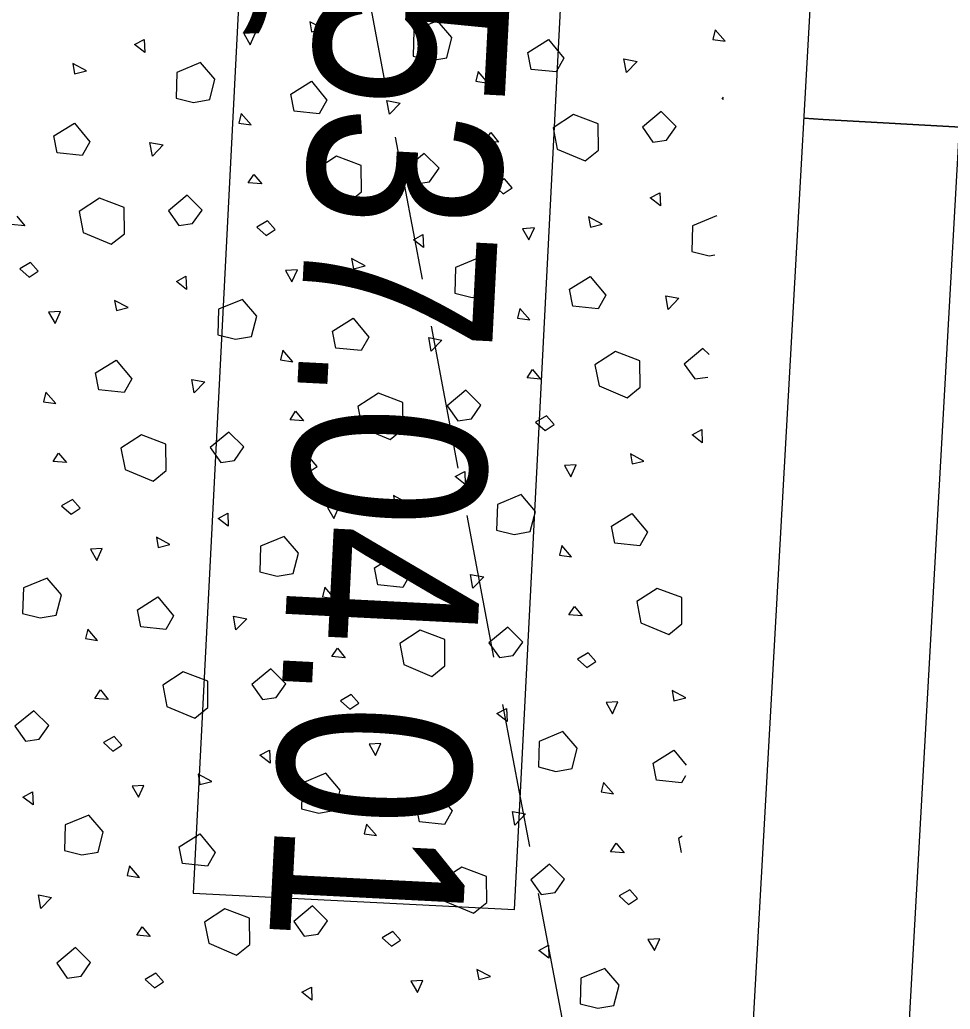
# Model space of a CAD drawing. Header units: metres. Extents: x -19025 to 34897, y -14024 to 26069.
# Drawn here: x -12124 to -11640, y 14524 to 15038 of the extents above; entities that cross this region are included whole.
import ezdxf

# ---------------------------------------------------------------- set-up
doc = ezdxf.new("R2010")
doc.units = ezdxf.units.M
doc.header["$MEASUREMENT"] = 0
doc.linetypes.add('Strichlinie eng', pattern=[0.1, 0.075, -0.025])
doc.linetypes.add('Strichlinie mittel', pattern=[0.15, 0.1, -0.05])
for name, color, linetype in [('221 Gefälledämmung 3D', 7, 'Continuous'), ('310 Dachkonstruktion massiv', 7, 'Continuous'), ('916 Kote PP Rohbau', 7, 'Continuous'), ('930 Beschriftung Allgemein', 7, 'Continuous'), ('937 Beschriftung Detail', 7, 'Continuous')]:
    doc.layers.add(name, color=color, linetype=linetype)
doc.styles.add('ERSTELLTER_STIL_3', font='arial.ttf')
doc.styles.add('ERSTELLTER_STIL_9', font='arial.ttf', dxfattribs={"width": 0.8})

# ---------------------------------------------------------------- blocks, each defined once
blk = doc.blocks.new('Höhenbemaßung_26_1', base_point=(-14.03105, 19.23412))
at = {"layer": '916 Kote PP Rohbau', "color": 7, "linetype": 'Continuous', "lineweight": 13}
for p, q in [((-14.03105, 19.13412), (-14.03105, 19.33412)), ((-14.13105, 19.23412), (-13.93105, 19.23412))]:
    blk.add_line(p, q, dxfattribs=at)
blk.add_circle((-14.03105, 19.23412), 0.05, dxfattribs=at)
at = {"layer": '916 Kote PP Rohbau', "color": 7, "lineweight": 13, "insert": (-13.93105, 19.33412), "char_height": 0.1, "attachment_point": 7, "style": 'ERSTELLTER_STIL_3'}
blk.add_mtext('\\A1;{\\pql;\\fArial|b0|i0|c0|p0;\\W1.000000;+8,93}', dxfattribs=at)
blk = doc.blocks.new('Dachfläche_38_1', base_point=(-13.24519, 21.8148))
at = {"layer": '310 Dachkonstruktion massiv', "color": 7, "linetype": 'Continuous', "lineweight": 13, "flags": 128}
blk.add_lwpolyline([(-12.57075, 21.77699), (-13.24519, 21.8148), (-13.5032, 17.2121)], dxfattribs=at)
blk = doc.blocks.new('*X769')
at = {"layer": '930 Beschriftung Allgemein', "color": 254, "linetype": 'Continuous', "lineweight": 9, "true_color": 0xd4d4d4}
for p, q in [((-13.72425, 19.34018), (-13.72331, 19.33487)), ((-13.7172, 19.33641), (-13.72425, 19.34018)), ((-13.72331, 19.33487), (-13.7172, 19.33641)), ((-13.65789, 19.34068), (-13.67021, 19.33554)), ((-13.65041, 19.33196), (-13.65789, 19.34068)), ((-13.51372, 19.33594), (-13.51489, 19.33094)), ((-13.50857, 19.33), (-13.51372, 19.33594)), ((-13.81528, 19.32828), (-13.81028, 19.33099)), ((-13.81028, 19.33099), (-13.80999, 19.3242)), ((-13.75242, 19.33439), (-13.75851, 19.334)), ((-13.75851, 19.334), (-13.75521, 19.32819)), ((-13.75521, 19.32819), (-13.75242, 19.33439)), ((-13.67021, 19.33554), (-13.67061, 19.32224)), ((-13.65312, 19.32144), (-13.65041, 19.33196)), ((-13.61103, 19.32423), (-13.60035, 19.3309)), ((-13.60035, 19.3309), (-13.59224, 19.32115)), ((-13.51489, 19.33094), (-13.50857, 19.33)), ((-13.80999, 19.3242), (-13.81528, 19.32828)), ((-13.67061, 19.32224), (-13.66153, 19.31996)), ((-13.66153, 19.31996), (-13.65312, 19.32144)), ((-13.60925, 19.31541), (-13.61103, 19.32423)), ((-13.59224, 19.32115), (-13.59623, 19.31406)), ((-13.56106, 19.32087), (-13.55421, 19.31956)), ((-13.55981, 19.31378), (-13.56106, 19.32087)), ((-13.84735, 19.31848), (-13.84641, 19.31317)), ((-13.8403, 19.3147), (-13.84735, 19.31848)), ((-13.78099, 19.31898), (-13.79331, 19.31384)), ((-13.77352, 19.31025), (-13.78099, 19.31898)), ((-13.59623, 19.31406), (-13.60925, 19.31541)), ((-13.55421, 19.31956), (-13.55981, 19.31378)), ((-13.84641, 19.31317), (-13.8403, 19.3147)), ((-13.79331, 19.31384), (-13.79371, 19.30053)), ((-13.77622, 19.29974), (-13.77352, 19.31025)), ((-13.63682, 19.31423), (-13.63799, 19.30923)), ((-13.63167, 19.30829), (-13.63682, 19.31423)), ((-13.73413, 19.30252), (-13.72345, 19.3092)), ((-13.72345, 19.3092), (-13.71534, 19.29944)), ((-13.63799, 19.30923), (-13.63167, 19.30829)), ((-13.79371, 19.30053), (-13.78463, 19.29825)), ((-13.78463, 19.29825), (-13.77622, 19.29974)), ((-13.73235, 19.29371), (-13.73413, 19.30252)), ((-13.51, 19.2999), (-13.50932, 19.30093)), ((-13.50938, 19.29984), (-13.51, 19.2999)), ((-13.71534, 19.29944), (-13.71934, 19.29235)), ((-13.68416, 19.29916), (-13.67731, 19.29786)), ((-13.68291, 19.29208), (-13.68416, 19.29916)), ((-13.67731, 19.29786), (-13.68291, 19.29208)), ((-13.75992, 19.29252), (-13.76109, 19.28753)), ((-13.75477, 19.28659), (-13.75992, 19.29252)), ((-13.71934, 19.29235), (-13.73235, 19.29371)), ((-13.58722, 19.29194), (-13.59787, 19.28505)), ((-13.5745, 19.28711), (-13.58722, 19.29194)), ((-13.54174, 19.29348), (-13.55149, 19.28538)), ((-13.53398, 19.28573), (-13.54174, 19.29348)), ((-13.85723, 19.28081), (-13.84655, 19.28749)), ((-13.84655, 19.28749), (-13.83844, 19.27774)), ((-13.76109, 19.28753), (-13.75477, 19.28659)), ((-13.59787, 19.28505), (-13.5957, 19.27402)), ((-13.57437, 19.27344), (-13.5745, 19.28711)), ((-13.55149, 19.28538), (-13.54602, 19.27767)), ((-13.5389, 19.2787), (-13.53398, 19.28573)), ((-13.85545, 19.272), (-13.85723, 19.28081)), ((-13.6331, 19.27819), (-13.63022, 19.28258)), ((-13.63022, 19.28258), (-13.62615, 19.27759)), ((-13.83844, 19.27774), (-13.84244, 19.27064)), ((-13.80726, 19.27745), (-13.80041, 19.27615)), ((-13.80601, 19.27037), (-13.80726, 19.27745)), ((-13.80041, 19.27615), (-13.80601, 19.27037)), ((-13.62615, 19.27759), (-13.6331, 19.27819)), ((-13.5957, 19.27402), (-13.58116, 19.26791)), ((-13.54602, 19.27767), (-13.5389, 19.2787)), ((-13.84244, 19.27064), (-13.85545, 19.272)), ((-13.71032, 19.27024), (-13.72097, 19.26334)), ((-13.6976, 19.26541), (-13.71032, 19.27024)), ((-13.66484, 19.27178), (-13.67459, 19.26367)), ((-13.65708, 19.26402), (-13.66484, 19.27178)), ((-13.58116, 19.26791), (-13.57437, 19.27344)), ((-13.69747, 19.25174), (-13.6976, 19.26541)), ((-13.662, 19.25699), (-13.65708, 19.26402)), ((-13.7562, 19.25648), (-13.75332, 19.26087)), ((-13.75332, 19.26087), (-13.74925, 19.25588)), ((-13.72097, 19.26334), (-13.7188, 19.25231)), ((-13.67459, 19.26367), (-13.66912, 19.25596)), ((-13.74925, 19.25588), (-13.7562, 19.25648)), ((-13.66912, 19.25596), (-13.662, 19.25699)), ((-13.62308, 19.25846), (-13.62867, 19.2552)), ((-13.62867, 19.2552), (-13.62379, 19.25081)), ((-13.62379, 19.25081), (-13.61909, 19.25392)), ((-13.61909, 19.25392), (-13.62308, 19.25846)), ((-13.83342, 19.24853), (-13.84407, 19.24163)), ((-13.8207, 19.2437), (-13.83342, 19.24853)), ((-13.78794, 19.25007), (-13.79769, 19.24196)), ((-13.78018, 19.24231), (-13.78794, 19.25007)), ((-13.7188, 19.25231), (-13.70426, 19.24621)), ((-13.70426, 19.24621), (-13.69747, 19.25174)), ((-13.54737, 19.24859), (-13.54237, 19.2513)), ((-13.54209, 19.24451), (-13.54737, 19.24859)), ((-13.54237, 19.2513), (-13.54209, 19.24451)), ((-13.82058, 19.23003), (-13.8207, 19.2437)), ((-13.87642, 19.23916), (-13.87235, 19.23418)), ((-13.84407, 19.24163), (-13.8419, 19.23061)), ((-13.79769, 19.24196), (-13.79222, 19.23426)), ((-13.7851, 19.23528), (-13.78018, 19.24231)), ((-13.57944, 19.23879), (-13.57851, 19.23348)), ((-13.57239, 19.23501), (-13.57944, 19.23879)), ((-13.51308, 19.23929), (-13.52541, 19.23415)), ((-13.51279, 19.23895), (-13.51308, 19.23929)), ((-13.87235, 19.23418), (-13.8793, 19.23478)), ((-13.79222, 19.23426), (-13.7851, 19.23528)), ((-13.74618, 19.23676), (-13.75177, 19.23349)), ((-13.75177, 19.23349), (-13.74689, 19.2291)), ((-13.74219, 19.23222), (-13.74618, 19.23676)), ((-13.60762, 19.23299), (-13.61371, 19.2326)), ((-13.6104, 19.2268), (-13.60762, 19.23299)), ((-13.57851, 19.23348), (-13.57239, 19.23501)), ((-13.52541, 19.23415), (-13.5258, 19.22084)), ((-13.8419, 19.23061), (-13.82736, 19.2245)), ((-13.82736, 19.2245), (-13.82058, 19.23003)), ((-13.74689, 19.2291), (-13.74219, 19.23222)), ((-13.67047, 19.22689), (-13.66547, 19.2296)), ((-13.66547, 19.2296), (-13.66519, 19.2228)), ((-13.61371, 19.2326), (-13.6104, 19.2268)), ((-13.66519, 19.2228), (-13.67047, 19.22689)), ((-13.63618, 19.21758), (-13.64851, 19.21244)), ((-13.62871, 19.20886), (-13.63618, 19.21758)), ((-13.5258, 19.22084), (-13.51673, 19.21856)), ((-13.51673, 19.21856), (-13.51391, 19.21906)), ((-13.86928, 19.21505), (-13.87487, 19.21179)), ((-13.86529, 19.21051), (-13.86928, 19.21505)), ((-13.70254, 19.21708), (-13.70161, 19.21177)), ((-13.69549, 19.21331), (-13.70254, 19.21708)), ((-13.70161, 19.21177), (-13.69549, 19.21331)), ((-13.64851, 19.21244), (-13.6489, 19.19914)), ((-13.87487, 19.21179), (-13.86999, 19.2074)), ((-13.86999, 19.2074), (-13.86529, 19.21051)), ((-13.79357, 19.20518), (-13.78857, 19.20789)), ((-13.78857, 19.20789), (-13.78829, 19.20109)), ((-13.73072, 19.21129), (-13.73681, 19.2109)), ((-13.73681, 19.2109), (-13.7335, 19.20509)), ((-13.7335, 19.20509), (-13.73072, 19.21129)), ((-13.63142, 19.19834), (-13.62871, 19.20886)), ((-13.58933, 19.20112), (-13.57864, 19.2078)), ((-13.57864, 19.2078), (-13.57053, 19.19805)), ((-13.78829, 19.20109), (-13.79357, 19.20518)), ((-13.6489, 19.19914), (-13.63983, 19.19686)), ((-13.63983, 19.19686), (-13.63142, 19.19834)), ((-13.58754, 19.19231), (-13.58933, 19.20112)), ((-13.57053, 19.19805), (-13.57453, 19.19096)), ((-13.53935, 19.19776), (-13.5325, 19.19646)), ((-13.5381, 19.19068), (-13.53935, 19.19776)), ((-13.82565, 19.19538), (-13.82471, 19.19006)), ((-13.81859, 19.1916), (-13.82565, 19.19538)), ((-13.75928, 19.19587), (-13.77161, 19.19073)), ((-13.75181, 19.18715), (-13.75928, 19.19587)), ((-13.57453, 19.19096), (-13.58754, 19.19231)), ((-13.5325, 19.19646), (-13.5381, 19.19068)), ((-13.85382, 19.18958), (-13.85991, 19.18919)), ((-13.85991, 19.18919), (-13.8566, 19.18339)), ((-13.8566, 19.18339), (-13.85382, 19.18958)), ((-13.82471, 19.19006), (-13.81859, 19.1916)), ((-13.77161, 19.19073), (-13.772, 19.17743)), ((-13.75452, 19.17663), (-13.75181, 19.18715)), ((-13.61511, 19.19113), (-13.61629, 19.18613)), ((-13.60996, 19.18519), (-13.61511, 19.19113)), ((-13.71243, 19.17942), (-13.70174, 19.18609)), ((-13.70174, 19.18609), (-13.69363, 19.17634)), ((-13.61629, 19.18613), (-13.60996, 19.18519)), ((-13.772, 19.17743), (-13.76293, 19.17515)), ((-13.76293, 19.17515), (-13.75452, 19.17663)), ((-13.71065, 19.17061), (-13.71243, 19.17942)), ((-13.69363, 19.17634), (-13.69763, 19.16925)), ((-13.66245, 19.17606), (-13.6556, 19.17476)), ((-13.6612, 19.16898), (-13.66245, 19.17606)), ((-13.6556, 19.17476), (-13.6612, 19.16898)), ((-13.73821, 19.16942), (-13.73939, 19.16443)), ((-13.73306, 19.16349), (-13.73821, 19.16942)), ((-13.69763, 19.16925), (-13.71065, 19.17061)), ((-13.56551, 19.16884), (-13.57616, 19.16195)), ((-13.5528, 19.16401), (-13.56551, 19.16884)), ((-13.52003, 19.17038), (-13.52978, 19.16228)), ((-13.51681, 19.16717), (-13.52003, 19.17038)), ((-13.83553, 19.15771), (-13.82484, 19.16439)), ((-13.82484, 19.16439), (-13.81673, 19.15464)), ((-13.73939, 19.16443), (-13.73306, 19.16349)), ((-13.57616, 19.16195), (-13.57399, 19.15092)), ((-13.55267, 19.15034), (-13.5528, 19.16401)), ((-13.52978, 19.16228), (-13.52432, 19.15457)), ((-13.83375, 19.1489), (-13.83553, 19.15771)), ((-13.61139, 19.15509), (-13.60851, 19.15948)), ((-13.60851, 19.15948), (-13.60444, 19.15449)), ((-13.81673, 19.15464), (-13.82073, 19.14754)), ((-13.78555, 19.15435), (-13.77871, 19.15305)), ((-13.7843, 19.14727), (-13.78555, 19.15435)), ((-13.77871, 19.15305), (-13.7843, 19.14727)), ((-13.60444, 19.15449), (-13.61139, 19.15509)), ((-13.57399, 19.15092), (-13.55945, 19.14481)), ((-13.52432, 19.15457), (-13.51747, 19.15556)), ((-13.86132, 19.14772), (-13.86249, 19.14272)), ((-13.85616, 19.14178), (-13.86132, 19.14772)), ((-13.82073, 19.14754), (-13.83375, 19.1489)), ((-13.68861, 19.14714), (-13.69926, 19.14024)), ((-13.6759, 19.14231), (-13.68861, 19.14714)), ((-13.64313, 19.14868), (-13.65288, 19.14057)), ((-13.63538, 19.14092), (-13.64313, 19.14868)), ((-13.55945, 19.14481), (-13.55267, 19.15034)), ((-13.86249, 19.14272), (-13.85616, 19.14178)), ((-13.67577, 19.12864), (-13.6759, 19.14231)), ((-13.65288, 19.14057), (-13.64742, 19.13286)), ((-13.6403, 19.13389), (-13.63538, 19.14092)), ((-13.73449, 19.13338), (-13.73161, 19.13777)), ((-13.73161, 19.13777), (-13.72754, 19.13278)), ((-13.69926, 19.14024), (-13.69709, 19.12921)), ((-13.60138, 19.13536), (-13.60696, 19.1321)), ((-13.59738, 19.13082), (-13.60138, 19.13536)), ((-13.72754, 19.13278), (-13.73449, 19.13338)), ((-13.64742, 19.13286), (-13.6403, 19.13389)), ((-13.60696, 19.1321), (-13.60208, 19.12771)), ((-13.60208, 19.12771), (-13.59738, 19.13082)), ((-13.81171, 19.12543), (-13.82236, 19.11853)), ((-13.799, 19.1206), (-13.81171, 19.12543)), ((-13.76623, 19.12697), (-13.77598, 19.11886)), ((-13.75848, 19.11921), (-13.76623, 19.12697)), ((-13.69709, 19.12921), (-13.68255, 19.12311)), ((-13.68255, 19.12311), (-13.67577, 19.12864)), ((-13.52566, 19.12549), (-13.52067, 19.1282)), ((-13.52038, 19.12141), (-13.52566, 19.12549)), ((-13.52067, 19.1282), (-13.52038, 19.12141)), ((-13.79887, 19.10693), (-13.799, 19.1206)), ((-13.85759, 19.11168), (-13.85472, 19.11606)), ((-13.85472, 19.11606), (-13.85064, 19.11108)), ((-13.82236, 19.11853), (-13.82019, 19.10751)), ((-13.77598, 19.11886), (-13.77052, 19.11116)), ((-13.7634, 19.11218), (-13.75848, 19.11921)), ((-13.55774, 19.11569), (-13.5568, 19.11038)), ((-13.55068, 19.11191), (-13.55774, 19.11569)), ((-13.85064, 19.11108), (-13.85759, 19.11168)), ((-13.77052, 19.11116), (-13.7634, 19.11218)), ((-13.72448, 19.11366), (-13.73006, 19.11039)), ((-13.73006, 19.11039), (-13.72518, 19.106)), ((-13.72048, 19.10911), (-13.72448, 19.11366)), ((-13.58591, 19.10989), (-13.592, 19.1095)), ((-13.592, 19.1095), (-13.5887, 19.1037)), ((-13.5887, 19.1037), (-13.58591, 19.10989)), ((-13.5568, 19.11038), (-13.55068, 19.11191)), ((-13.82019, 19.10751), (-13.80565, 19.1014)), ((-13.80565, 19.1014), (-13.79887, 19.10693)), ((-13.72518, 19.106), (-13.72048, 19.10911)), ((-13.64876, 19.10379), (-13.64377, 19.10649)), ((-13.64377, 19.10649), (-13.64348, 19.0997)), ((-13.64348, 19.0997), (-13.64876, 19.10379)), ((-13.61447, 19.09448), (-13.6268, 19.08934)), ((-13.607, 19.08576), (-13.61447, 19.09448)), ((-13.84758, 19.09195), (-13.85316, 19.08869)), ((-13.84358, 19.08741), (-13.84758, 19.09195)), ((-13.68084, 19.09398), (-13.6799, 19.08867)), ((-13.67378, 19.0902), (-13.68084, 19.09398)), ((-13.6799, 19.08867), (-13.67378, 19.0902)), ((-13.6268, 19.08934), (-13.62719, 19.07604)), ((-13.85316, 19.08869), (-13.84828, 19.0843)), ((-13.84828, 19.0843), (-13.84358, 19.08741)), ((-13.77187, 19.08208), (-13.76687, 19.08479)), ((-13.76687, 19.08479), (-13.76658, 19.07799)), ((-13.70901, 19.08819), (-13.7151, 19.0878)), ((-13.7151, 19.0878), (-13.7118, 19.08199)), ((-13.7118, 19.08199), (-13.70901, 19.08819)), ((-13.60971, 19.07524), (-13.607, 19.08576)), ((-13.56762, 19.07802), (-13.55693, 19.0847)), ((-13.55693, 19.0847), (-13.54882, 19.07495)), ((-13.76658, 19.07799), (-13.77187, 19.08208)), ((-13.62719, 19.07604), (-13.61812, 19.07376)), ((-13.61812, 19.07376), (-13.60971, 19.07524)), ((-13.56584, 19.06921), (-13.56762, 19.07802)), ((-13.54882, 19.07495), (-13.55282, 19.06785)), ((-13.80394, 19.07227), (-13.803, 19.06696)), ((-13.79688, 19.0685), (-13.80394, 19.07227)), ((-13.803, 19.06696), (-13.79688, 19.0685)), ((-13.73757, 19.07277), (-13.7499, 19.06763)), ((-13.7301, 19.06405), (-13.73757, 19.07277)), ((-13.55282, 19.06785), (-13.56584, 19.06921)), ((-13.83211, 19.06648), (-13.8382, 19.06609)), ((-13.8382, 19.06609), (-13.8349, 19.06029)), ((-13.8349, 19.06029), (-13.83211, 19.06648)), ((-13.7499, 19.06763), (-13.75029, 19.05433)), ((-13.73281, 19.05353), (-13.7301, 19.06405)), ((-13.59341, 19.06803), (-13.59458, 19.06303)), ((-13.58825, 19.06209), (-13.59341, 19.06803)), ((-13.69072, 19.05632), (-13.68003, 19.06299)), ((-13.68003, 19.06299), (-13.67193, 19.05324)), ((-13.59458, 19.06303), (-13.58825, 19.06209)), ((-13.75029, 19.05433), (-13.74122, 19.05205)), ((-13.74122, 19.05205), (-13.73281, 19.05353)), ((-13.68894, 19.0475), (-13.69072, 19.05632)), ((-13.67193, 19.05324), (-13.67592, 19.04615)), ((-13.64074, 19.05296), (-13.6339, 19.05165)), ((-13.6395, 19.04588), (-13.64074, 19.05296)), ((-13.86068, 19.05107), (-13.873, 19.04593)), ((-13.8532, 19.04234), (-13.86068, 19.05107)), ((-13.6339, 19.05165), (-13.6395, 19.04588)), ((-13.873, 19.04593), (-13.8734, 19.03262)), ((-13.71651, 19.04632), (-13.71768, 19.04132)), ((-13.71135, 19.04039), (-13.71651, 19.04632)), ((-13.67592, 19.04615), (-13.68894, 19.0475)), ((-13.54381, 19.04574), (-13.55446, 19.03884)), ((-13.53109, 19.04091), (-13.54381, 19.04574)), ((-13.85591, 19.03183), (-13.8532, 19.04234)), ((-13.81382, 19.03461), (-13.80313, 19.04129)), ((-13.80313, 19.04129), (-13.79503, 19.03154)), ((-13.71768, 19.04132), (-13.71135, 19.04039)), ((-13.55446, 19.03884), (-13.55228, 19.02782)), ((-13.53096, 19.02724), (-13.53109, 19.04091)), ((-13.8734, 19.03262), (-13.86432, 19.03034)), ((-13.81204, 19.0258), (-13.81382, 19.03461)), ((-13.58968, 19.03199), (-13.58681, 19.03637)), ((-13.58681, 19.03637), (-13.58273, 19.03139)), ((-13.86432, 19.03034), (-13.85591, 19.03183)), ((-13.79503, 19.03154), (-13.79902, 19.02444)), ((-13.76385, 19.03125), (-13.757, 19.02995)), ((-13.7626, 19.02417), (-13.76385, 19.03125)), ((-13.757, 19.02995), (-13.7626, 19.02417)), ((-13.58273, 19.03139), (-13.58968, 19.03199)), ((-13.55228, 19.02782), (-13.53774, 19.02171)), ((-13.53774, 19.02171), (-13.53096, 19.02724)), ((-13.83961, 19.02462), (-13.84078, 19.01962)), ((-13.83446, 19.01868), (-13.83961, 19.02462)), ((-13.79902, 19.02444), (-13.81204, 19.0258)), ((-13.66691, 19.02404), (-13.67756, 19.01714)), ((-13.65419, 19.0192), (-13.66691, 19.02404)), ((-13.62143, 19.02558), (-13.63118, 19.01747)), ((-13.61367, 19.01782), (-13.62143, 19.02558)), ((-13.84078, 19.01962), (-13.83446, 19.01868)), ((-13.67756, 19.01714), (-13.67538, 19.00611)), ((-13.65406, 19.00554), (-13.65419, 19.0192)), ((-13.63118, 19.01747), (-13.62571, 19.00976)), ((-13.61859, 19.01079), (-13.61367, 19.01782)), ((-13.71279, 19.01028), (-13.70991, 19.01467)), ((-13.70991, 19.01467), (-13.70583, 19.00968)), ((-13.57967, 19.01226), (-13.58525, 19.009)), ((-13.57567, 19.00772), (-13.57967, 19.01226)), ((-13.70583, 19.00968), (-13.71279, 19.01028)), ((-13.62571, 19.00976), (-13.61859, 19.01079)), ((-13.58525, 19.009), (-13.58037, 19.00461)), ((-13.58037, 19.00461), (-13.57567, 19.00772)), ((-13.79001, 19.00233), (-13.80066, 18.99543)), ((-13.77729, 18.9975), (-13.79001, 19.00233)), ((-13.74453, 19.00387), (-13.75428, 18.99576)), ((-13.73677, 18.99611), (-13.74453, 19.00387)), ((-13.67538, 19.00611), (-13.66085, 19.00001)), ((-13.66085, 19.00001), (-13.65406, 19.00554)), ((-13.77716, 18.98383), (-13.77729, 18.9975)), ((-13.83589, 18.98858), (-13.83301, 18.99296)), ((-13.83301, 18.99296), (-13.82894, 18.98798)), ((-13.80066, 18.99543), (-13.79849, 18.98441)), ((-13.75428, 18.99576), (-13.74881, 18.98806)), ((-13.74169, 18.98908), (-13.73677, 18.99611)), ((-13.53603, 18.99259), (-13.53509, 18.98727)), ((-13.52898, 18.98881), (-13.53603, 18.99259)), ((-13.82894, 18.98798), (-13.83589, 18.98858)), ((-13.74881, 18.98806), (-13.74169, 18.98908)), ((-13.70277, 18.99056), (-13.70836, 18.98729)), ((-13.70836, 18.98729), (-13.70347, 18.9829)), ((-13.69878, 18.98601), (-13.70277, 18.99056)), ((-13.5642, 18.98679), (-13.5703, 18.9864)), ((-13.5703, 18.9864), (-13.56699, 18.9806)), ((-13.56699, 18.9806), (-13.5642, 18.98679)), ((-13.53509, 18.98727), (-13.52898, 18.98881)), ((-13.86763, 18.98216), (-13.87738, 18.97406)), ((-13.85987, 18.97441), (-13.86763, 18.98216)), ((-13.79849, 18.98441), (-13.78395, 18.9783)), ((-13.78395, 18.9783), (-13.77716, 18.98383)), ((-13.70347, 18.9829), (-13.69878, 18.98601)), ((-13.62706, 18.98069), (-13.62206, 18.98339)), ((-13.62206, 18.98339), (-13.62177, 18.9766)), ((-13.62177, 18.9766), (-13.62706, 18.98069)), ((-13.87738, 18.97406), (-13.87191, 18.96635)), ((-13.86479, 18.96738), (-13.85987, 18.97441)), ((-13.65913, 18.97088), (-13.6582, 18.96557)), ((-13.65208, 18.9671), (-13.65913, 18.97088)), ((-13.59277, 18.97138), (-13.60509, 18.96624)), ((-13.5853, 18.96266), (-13.59277, 18.97138)), ((-13.87191, 18.96635), (-13.86479, 18.96738)), ((-13.82587, 18.96885), (-13.83146, 18.96558)), ((-13.83146, 18.96558), (-13.82658, 18.9612)), ((-13.82188, 18.96431), (-13.82587, 18.96885)), ((-13.6582, 18.96557), (-13.65208, 18.9671)), ((-13.60509, 18.96624), (-13.60549, 18.95294)), ((-13.82658, 18.9612), (-13.82188, 18.96431)), ((-13.75016, 18.95898), (-13.74516, 18.96169)), ((-13.74516, 18.96169), (-13.74488, 18.95489)), ((-13.6873, 18.96509), (-13.6934, 18.9647)), ((-13.6934, 18.9647), (-13.69009, 18.95889)), ((-13.69009, 18.95889), (-13.6873, 18.96509)), ((-13.58801, 18.95214), (-13.5853, 18.96266)), ((-13.54591, 18.95492), (-13.53523, 18.9616)), ((-13.53523, 18.9616), (-13.52877, 18.95384)), ((-13.74488, 18.95489), (-13.75016, 18.95898)), ((-13.60549, 18.95294), (-13.59641, 18.95066)), ((-13.59641, 18.95066), (-13.58801, 18.95214)), ((-13.54413, 18.94611), (-13.54591, 18.95492)), ((-13.78223, 18.94917), (-13.7813, 18.94386)), ((-13.77518, 18.9454), (-13.78223, 18.94917)), ((-13.7813, 18.94386), (-13.77518, 18.9454)), ((-13.71587, 18.94967), (-13.7282, 18.94453)), ((-13.7084, 18.94095), (-13.71587, 18.94967)), ((-13.53112, 18.94475), (-13.54413, 18.94611)), ((-13.52908, 18.94837), (-13.53112, 18.94475)), ((-13.87326, 18.93727), (-13.86826, 18.93998)), ((-13.86826, 18.93998), (-13.86798, 18.93319)), ((-13.81041, 18.94338), (-13.8165, 18.94299)), ((-13.8165, 18.94299), (-13.81319, 18.93718)), ((-13.81319, 18.93718), (-13.81041, 18.94338)), ((-13.7282, 18.94453), (-13.72859, 18.93123)), ((-13.71111, 18.93043), (-13.7084, 18.94095)), ((-13.66902, 18.93322), (-13.65833, 18.93989)), ((-13.65833, 18.93989), (-13.65022, 18.93014)), ((-13.5717, 18.94493), (-13.57287, 18.93993)), ((-13.57287, 18.93993), (-13.56655, 18.93899)), ((-13.56655, 18.93899), (-13.5717, 18.94493)), ((-13.86798, 18.93319), (-13.87326, 18.93727)), ((-13.72859, 18.93123), (-13.71952, 18.92895)), ((-13.71952, 18.92895), (-13.71111, 18.93043)), ((-13.66723, 18.9244), (-13.66902, 18.93322)), ((-13.65022, 18.93014), (-13.65422, 18.92305)), ((-13.61904, 18.92986), (-13.61219, 18.92855)), ((-13.61779, 18.92278), (-13.61904, 18.92986)), ((-13.83897, 18.92797), (-13.8513, 18.92283)), ((-13.8315, 18.91924), (-13.83897, 18.92797)), ((-13.65422, 18.92305), (-13.66723, 18.9244)), ((-13.61219, 18.92855), (-13.61779, 18.92278)), ((-13.8513, 18.92283), (-13.85169, 18.90952)), ((-13.6948, 18.92322), (-13.69598, 18.91822)), ((-13.68965, 18.91729), (-13.6948, 18.92322)), ((-13.83421, 18.90873), (-13.8315, 18.91924)), ((-13.79212, 18.91151), (-13.78143, 18.91819)), ((-13.78143, 18.91819), (-13.77332, 18.90844)), ((-13.69598, 18.91822), (-13.68965, 18.91729)), ((-13.53084, 18.91698), (-13.53275, 18.91574)), ((-13.53275, 18.91574), (-13.53132, 18.90847)), ((-13.85169, 18.90952), (-13.84262, 18.90724)), ((-13.79033, 18.9027), (-13.79212, 18.91151)), ((-13.56798, 18.90889), (-13.5651, 18.91327)), ((-13.5651, 18.91327), (-13.56103, 18.90829)), ((-13.84262, 18.90724), (-13.83421, 18.90873)), ((-13.77332, 18.90844), (-13.77732, 18.90134)), ((-13.74214, 18.90815), (-13.73529, 18.90685)), ((-13.74089, 18.90107), (-13.74214, 18.90815)), ((-13.73529, 18.90685), (-13.74089, 18.90107)), ((-13.56103, 18.90829), (-13.56798, 18.90889)), ((-13.8179, 18.90152), (-13.81908, 18.89652)), ((-13.81275, 18.89558), (-13.8179, 18.90152)), ((-13.77732, 18.90134), (-13.79033, 18.9027)), ((-13.6452, 18.90093), (-13.65585, 18.89404)), ((-13.63248, 18.8961), (-13.6452, 18.90093)), ((-13.59972, 18.90248), (-13.60947, 18.89437)), ((-13.59196, 18.89472), (-13.59972, 18.90248)), ((-13.81908, 18.89652), (-13.81275, 18.89558)), ((-13.65585, 18.89404), (-13.65368, 18.88301)), ((-13.63236, 18.88244), (-13.63248, 18.8961)), ((-13.60947, 18.89437), (-13.60401, 18.88666)), ((-13.59688, 18.88769), (-13.59196, 18.89472)), ((-13.69108, 18.88718), (-13.6882, 18.89157)), ((-13.6882, 18.89157), (-13.68413, 18.88658)), ((-13.55796, 18.88916), (-13.56355, 18.8859)), ((-13.55397, 18.88462), (-13.55796, 18.88916)), ((-13.86524, 18.88644), (-13.85839, 18.88514)), ((-13.86399, 18.87936), (-13.86524, 18.88644)), ((-13.85839, 18.88514), (-13.86399, 18.87936)), ((-13.68413, 18.88658), (-13.69108, 18.88718)), ((-13.60401, 18.88666), (-13.59688, 18.88769)), ((-13.56355, 18.8859), (-13.55867, 18.88151)), ((-13.55867, 18.88151), (-13.55397, 18.88462)), ((-13.7683, 18.87923), (-13.77895, 18.87233)), ((-13.75559, 18.8744), (-13.7683, 18.87923)), ((-13.72282, 18.88077), (-13.73257, 18.87266)), ((-13.71506, 18.87301), (-13.72282, 18.88077)), ((-13.65368, 18.88301), (-13.63914, 18.8769)), ((-13.63914, 18.8769), (-13.63236, 18.88244)), ((-13.75546, 18.86073), (-13.75559, 18.8744)), ((-13.71999, 18.86598), (-13.71506, 18.87301)), ((-13.81418, 18.86548), (-13.8113, 18.86986)), ((-13.8113, 18.86986), (-13.80723, 18.86488)), ((-13.77895, 18.87233), (-13.77678, 18.86131)), ((-13.73257, 18.87266), (-13.72711, 18.86495)), ((-13.80723, 18.86488), (-13.81418, 18.86548)), ((-13.72711, 18.86495), (-13.71999, 18.86598)), ((-13.68106, 18.86746), (-13.68665, 18.86419)), ((-13.68665, 18.86419), (-13.68177, 18.8598)), ((-13.68177, 18.8598), (-13.67707, 18.86291)), ((-13.67707, 18.86291), (-13.68106, 18.86746)), ((-13.5425, 18.86369), (-13.54859, 18.8633)), ((-13.54859, 18.8633), (-13.54528, 18.8575)), ((-13.54528, 18.8575), (-13.5425, 18.86369)), ((-13.84592, 18.85906), (-13.85567, 18.85096)), ((-13.83817, 18.8513), (-13.84592, 18.85906)), ((-13.77678, 18.86131), (-13.76224, 18.8552)), ((-13.76224, 18.8552), (-13.75546, 18.86073)), ((-13.60535, 18.85759), (-13.60035, 18.86029)), ((-13.60007, 18.8535), (-13.60535, 18.85759)), ((-13.60035, 18.86029), (-13.60007, 18.8535)), ((-13.85567, 18.85096), (-13.85021, 18.84325)), ((-13.84309, 18.84428), (-13.83817, 18.8513)), ((-13.63743, 18.84778), (-13.63649, 18.84247)), ((-13.63037, 18.844), (-13.63743, 18.84778)), ((-13.57106, 18.84828), (-13.58339, 18.84314)), ((-13.56359, 18.83955), (-13.57106, 18.84828)), ((-13.85021, 18.84325), (-13.84309, 18.84428)), ((-13.80417, 18.84575), (-13.80975, 18.84248)), ((-13.80975, 18.84248), (-13.80487, 18.8381)), ((-13.80017, 18.84121), (-13.80417, 18.84575)), ((-13.63649, 18.84247), (-13.63037, 18.844)), ((-13.58339, 18.84314), (-13.58378, 18.82983)), ((-13.80487, 18.8381), (-13.80017, 18.84121)), ((-13.72845, 18.83588), (-13.72345, 18.83859)), ((-13.72345, 18.83859), (-13.72317, 18.83179)), ((-13.6656, 18.84199), (-13.67169, 18.8416)), ((-13.67169, 18.8416), (-13.66839, 18.83579)), ((-13.66839, 18.83579), (-13.6656, 18.84199)), ((-13.5663, 18.82904), (-13.56359, 18.83955)), ((-13.72317, 18.83179), (-13.72845, 18.83588)), ((-13.58378, 18.82983), (-13.57471, 18.82755)), ((-13.57471, 18.82755), (-13.5663, 18.82904))]:
    blk.add_line(p, q, dxfattribs=at)
blk = doc.blocks.new('Schraffur_2_1', base_point=(4.65639, 0))
at = {"layer": '930 Beschriftung Allgemein', "color": 254, "linetype": 'Strichlinie mittel', "lineweight": 9, "true_color": 0xd4d4d4}
blk.add_blockref('*X769', (0, 0), dxfattribs=at)
blk = doc.blocks.new('Dachfläche_78_1', base_point=(-13.46946, 17.32928))
at = {"layer": '221 Gefälledämmung 3D', "color": 32, "linetype": 'Strichlinie eng', "lineweight": 5, "true_color": 0xdd6f00, "flags": 128}
blk.add_lwpolyline([(-13.46946, 17.32928), (-13.43319, 17.9763), (-14.13803, 21.70457), (-14.38034, 17.38146)], close=True, dxfattribs=at)
blk = doc.blocks.new('*X940')
at = {"layer": '310 Dachkonstruktion massiv', "color": 253, "linetype": 'Continuous', "lineweight": 9, "true_color": 0x9f9f9f}
for p, q in [((-13.45764, 19.28944), (-13.46768, 19.29)), ((-13.46768, 19.29), (-13.45764, 19.28944)), ((-12.95843, 19.26146), (-13.45764, 19.28944)), ((-13.45764, 19.28944), (-12.95843, 19.26146))]:
    blk.add_line(p, q, dxfattribs=at)
blk = doc.blocks.new('Dachfläche_82_1', base_point=(-13.31554, 22.004))
at = {"layer": '310 Dachkonstruktion massiv', "color": 7, "linetype": 'Continuous', "lineweight": 13, "flags": 128}
blk.add_lwpolyline([(-13.31554, 22.004), (-13.5951, 17.01694), (-12.92066, 16.97913)], dxfattribs=at)
at = {"layer": '310 Dachkonstruktion massiv', "color": 7, "linetype": 'Continuous', "lineweight": 13}
blk.add_blockref('*X940', (0, 0), dxfattribs=at)

msp = doc.modelspace()

# ---------------------------------------------------------------- linework, layer by layer
at = {"layer": '937 Beschriftung Detail', "color": 7, "linetype": 'Continuous', "lineweight": 13, "flags": 128}
msp.add_lwpolyline([(-11940.918, 16397.592), (-12033.497, 14584.281), (-11866.571, 14575.759), (-11773.993, 16389.069), (-11940.918, 16397.592)], close=True, dxfattribs=at)

# ---------------------------------------------------------------- block references
at = {"layer": '221 Gefälledämmung 3D', "color": 32, "linetype": 'Strichlinie eng', "lineweight": 5, "true_color": 0xdd6f00, "xscale": 1000, "yscale": 1000, "zscale": 1000}
msp.add_blockref('Dachfläche_78_1', (-11718.136, 13026.208), dxfattribs=at)
at = {"layer": '310 Dachkonstruktion massiv', "color": 7, "linetype": 'Continuous', "lineweight": 13, "xscale": 1000, "yscale": 1000, "zscale": 1000}
for name, p in [('Dachfläche_82_1', (-11564.208, 17700.934)), ('Dachfläche_38_1', (-11493.859, 17511.729))]:
    msp.add_blockref(name, p, dxfattribs=at)
at = {"layer": '916 Kote PP Rohbau', "color": 7, "lineweight": 13, "xscale": 1000, "yscale": 1000, "zscale": 1000}
msp.add_blockref('Höhenbemaßung_26_1', (-12279.718, 14931.049), dxfattribs=at)
at = {"layer": '930 Beschriftung Allgemein', "color": 254, "linetype": 'Strichlinie mittel', "lineweight": 9, "true_color": 0xd4d4d4, "xscale": 1000, "yscale": 1000, "zscale": 1000}
msp.add_blockref('Schraffur_2_1', (6407.716, -4303.067), dxfattribs=at)

# ---------------------------------------------------------------- texts
at = {"layer": '937 Beschriftung Detail', "color": 7, "linetype": 'Continuous', "lineweight": 13, "insert": (-11930.763, 16392.067), "char_height": 100, "attachment_point": 7, "rotation": 267.0773, "style": 'ERSTELLTER_STIL_9'}
msp.add_mtext('\\A1;{\\pql;\\fArial|b0|i0|c0|p0;\\W0.800000;Aufschübling Kiesdach \\fArial|b0|i0|c0|p0;\\W0.800000;LD 537.04.01}', dxfattribs=at)

doc.saveas('drawing.dxf')
